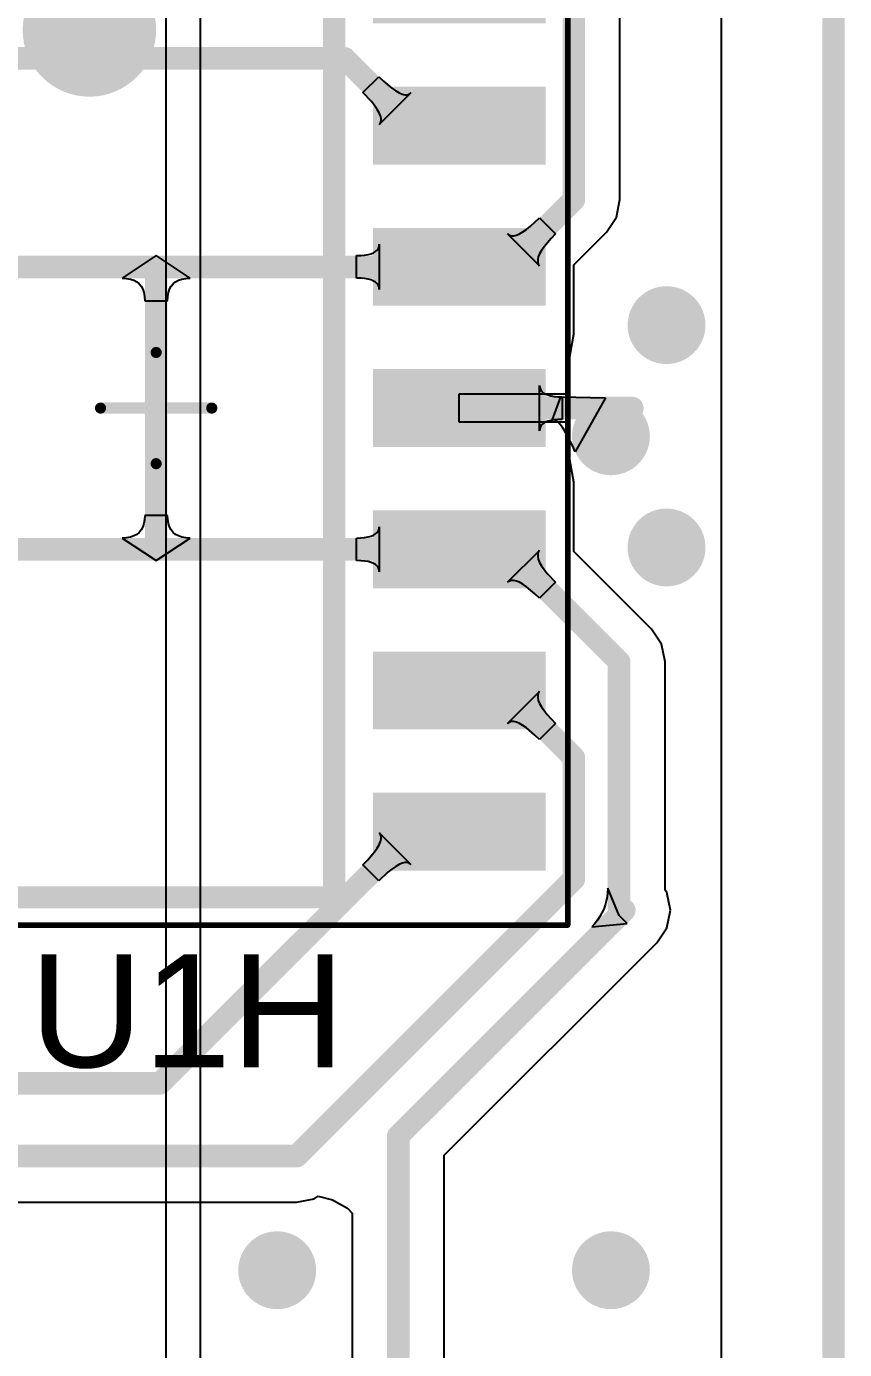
# Model space of a CAD drawing. Header units: inches. Extents: x -0.14 to 3.29, y -0.08 to 7.88.
# Drawn here: x 2.5884 to 2.878, y 4.8144 to 5.2829 of the extents above; entities that cross this region are included whole.
import ezdxf

# ---------------------------------------------------------------- set-up
doc = ezdxf.new("R2010")
doc.units = ezdxf.units.IN
doc.header["$MEASUREMENT"] = 0
for name, color, linetype in [('Board outline', 6, 'Continuous'), ('Bottom Layer', 5, 'Continuous'), ('Top Courtyard', 56, 'Continuous'), ('Top Layer', 1, 'Continuous'), ('Top Overlay', 2, 'Continuous'), ('Top Paste', 8, 'Continuous'), ('Top Solder', 216, 'Continuous'), ('Via Holes', 16, 'Continuous')]:
    doc.layers.add(name, color=color, linetype=linetype)
doc.styles.add('Arial', font='', dxfattribs={"height": 0.2})
doc.styles.get('Arial').set_extended_font_data('Arial')

# ---------------------------------------------------------------- blocks, each defined once
blk = doc.blocks.new('34355DA5_B1DA_47C2_A88A_ECF82120A4F7_252')
at = {"layer": 'Top Layer'}
for points in [[(-0.13583, 0.13819), (-0.13583, 0.16181), (-0.07874, 0.16181), (-0.07874, 0.13819)], [(0.07874, 0.13819), (0.07874, 0.16181), (0.13583, 0.16181), (0.13583, 0.13819)], [(-0.13583, 0.08819), (-0.13583, 0.11181), (-0.07874, 0.11181), (-0.07874, 0.08819)], [(0.07874, 0.08819), (0.07874, 0.11181), (0.13583, 0.11181), (0.13583, 0.08819)], [(-0.13583, 0.03819), (-0.13583, 0.06181), (-0.07874, 0.06181), (-0.07874, 0.03819)], [(0.07874, 0.03819), (0.07874, 0.06181), (0.13583, 0.06181), (0.13583, 0.03819)], [(-0.13583, -0.01181), (-0.13583, 0.01181), (-0.07874, 0.01181), (-0.07874, -0.01181)], [(0.07874, -0.01181), (0.07874, 0.01181), (0.13583, 0.01181), (0.13583, -0.01181)], [(-0.13583, -0.06181), (-0.13583, -0.03819), (-0.07874, -0.03819), (-0.07874, -0.06181)], [(0.07874, -0.06181), (0.07874, -0.03819), (0.13583, -0.03819), (0.13583, -0.06181)], [(-0.13583, -0.11181), (-0.13583, -0.08819), (-0.07874, -0.08819), (-0.07874, -0.11181)], [(0.07874, -0.11181), (0.07874, -0.08819), (0.13583, -0.08819), (0.13583, -0.11181)], [(-0.13583, -0.16181), (-0.13583, -0.13819), (-0.07874, -0.13819), (-0.07874, -0.16181)], [(0.07874, -0.16181), (0.07874, -0.13819), (0.13583, -0.13819), (0.13583, -0.16181)]]:
    blk.add_hatch(color=1, dxfattribs=at).paths.add_polyline_path(points)
at = {"layer": 'Top Paste'}
for points in [[(-0.13583, 0.13819), (-0.13583, 0.16181), (-0.07874, 0.16181), (-0.07874, 0.13819)], [(0.07874, 0.13819), (0.07874, 0.16181), (0.13583, 0.16181), (0.13583, 0.13819)], [(-0.13583, 0.08819), (-0.13583, 0.11181), (-0.07874, 0.11181), (-0.07874, 0.08819)], [(0.07874, 0.08819), (0.07874, 0.11181), (0.13583, 0.11181), (0.13583, 0.08819)], [(-0.13583, 0.03819), (-0.13583, 0.06181), (-0.07874, 0.06181), (-0.07874, 0.03819)], [(0.07874, 0.03819), (0.07874, 0.06181), (0.13583, 0.06181), (0.13583, 0.03819)], [(-0.13583, -0.01181), (-0.13583, 0.01181), (-0.07874, 0.01181), (-0.07874, -0.01181)], [(0.07874, -0.01181), (0.07874, 0.01181), (0.13583, 0.01181), (0.13583, -0.01181)], [(-0.13583, -0.06181), (-0.13583, -0.03819), (-0.07874, -0.03819), (-0.07874, -0.06181)], [(0.07874, -0.06181), (0.07874, -0.03819), (0.13583, -0.03819), (0.13583, -0.06181)], [(-0.13583, -0.11181), (-0.13583, -0.08819), (-0.07874, -0.08819), (-0.07874, -0.11181)], [(0.07874, -0.11181), (0.07874, -0.08819), (0.13583, -0.08819), (0.13583, -0.11181)], [(-0.13583, -0.16181), (-0.13583, -0.13819), (-0.07874, -0.13819), (-0.07874, -0.16181)], [(0.07874, -0.16181), (0.07874, -0.13819), (0.13583, -0.13819), (0.13583, -0.16181)]]:
    blk.add_hatch(color=8, dxfattribs=at).paths.add_polyline_path(points)
at = {"layer": 'Top Solder'}
for points in [[(-0.13779, 0.13622), (-0.13779, 0.16378), (-0.07677, 0.16378), (-0.07677, 0.13622)], [(0.07677, 0.13622), (0.07677, 0.16378), (0.1378, 0.16378), (0.1378, 0.13622)], [(-0.13779, 0.08622), (-0.13779, 0.11378), (-0.07677, 0.11378), (-0.07677, 0.08622)], [(0.07677, 0.08622), (0.07677, 0.11378), (0.1378, 0.11378), (0.1378, 0.08622)], [(-0.13779, 0.03622), (-0.13779, 0.06378), (-0.07677, 0.06378), (-0.07677, 0.03622)], [(0.07677, 0.03622), (0.07677, 0.06378), (0.1378, 0.06378), (0.1378, 0.03622)], [(-0.13779, -0.01378), (-0.13779, 0.01378), (-0.07677, 0.01378), (-0.07677, -0.01378)], [(0.07677, -0.01378), (0.07677, 0.01378), (0.1378, 0.01378), (0.1378, -0.01378)], [(-0.13779, -0.06378), (-0.13779, -0.03622), (-0.07677, -0.03622), (-0.07677, -0.06378)], [(0.07677, -0.06378), (0.07677, -0.03622), (0.1378, -0.03622), (0.1378, -0.06378)], [(-0.13779, -0.11378), (-0.13779, -0.08622), (-0.07677, -0.08622), (-0.07677, -0.11378)], [(0.07677, -0.11378), (0.07677, -0.08622), (0.1378, -0.08622), (0.1378, -0.11378)], [(-0.13779, -0.16378), (-0.13779, -0.13622), (-0.07677, -0.13622), (-0.07677, -0.16378)], [(0.07677, -0.16378), (0.07677, -0.13622), (0.1378, -0.13622), (0.1378, -0.16378)]]:
    blk.add_hatch(color=216, dxfattribs=at).paths.add_polyline_path(points)
at = {"layer": 'Top Courtyard'}
for points in [[(-0.14567, 0.18307, 0.00197, 0.00197, 0), (0.14567, 0.18307, 0.00197, 0.00197, 0)], [(-0.14567, -0.18307, 0.00197, 0.00197, 0), (-0.14567, 0.18307, 0.00197, 0.00197, 0)], [(0.14567, -0.18307, 0.00197, 0.00197, 0), (0.14567, 0.18307, 0.00197, 0.00197, 0)], [(0, -0.01969, 0.00394, 0.00394, 0), (0, 0.01968, 0.00394, 0.00394, 0)], [(-0.01968, 0, 0.00394, 0.00394, 0), (0.01969, 0, 0.00394, 0.00394, 0)], [(-0.14567, -0.18307, 0.00197, 0.00197, 0), (0.14567, -0.18307, 0.00197, 0.00197, 0)]]:
    blk.add_lwpolyline(points, format="xyseb", dxfattribs=at)
for points in [[(-0.14616, 0.18307, 0.000984, 0.000984, 1), (-0.14518, 0.18307, 0.000984, 0.000984, 1)], [(-0.14616, 0.18307, 0.000984, 0.000984, 1), (-0.14518, 0.18307, 0.000984, 0.000984, 1)], [(0.14518, 0.18307, 0.000984, 0.000984, 1), (0.14616, 0.18307, 0.000984, 0.000984, 1)], [(0.14518, 0.18307, 0.000984, 0.000984, 1), (0.14616, 0.18307, 0.000984, 0.000984, 1)], [(-0.00098, 0.01968, 0.00197, 0.00197, 1), (0.00098, 0.01968, 0.00197, 0.00197, 1)], [(-0.02067, 0, 0.00197, 0.00197, 1), (-0.0187, 0, 0.00197, 0.00197, 1)], [(0.0187, 0, 0.00197, 0.00197, 1), (0.02067, 0, 0.00197, 0.00197, 1)], [(-0.00098, -0.01969, 0.00197, 0.00197, 1), (0.00098, -0.01969, 0.00197, 0.00197, 1)], [(-0.14616, -0.18307, 0.000984, 0.000984, 1), (-0.14518, -0.18307, 0.000984, 0.000984, 1)], [(-0.14616, -0.18307, 0.000984, 0.000984, 1), (-0.14518, -0.18307, 0.000984, 0.000984, 1)], [(0.14518, -0.18307, 0.000984, 0.000984, 1), (0.14616, -0.18307, 0.000984, 0.000984, 1)], [(0.14518, -0.18307, 0.000984, 0.000984, 1), (0.14616, -0.18307, 0.000984, 0.000984, 1)]]:
    blk.add_lwpolyline(points, format="xyseb", close=True, dxfattribs=at)
at = {"layer": 'Top Overlay'}
for points in [[(-0.10236, 0.18346, 0.00984, 0.00984, 1), (-0.1122, 0.18346, 0.00984, 0.00984, 1)], [(-0.11467, 0.18346, 0.00492, 0.00492, 1), (-0.10974, 0.18346, 0.00492, 0.00492, 1)], [(-0.10482, 0.18346, 0.00492, 0.00492, 1), (-0.0999, 0.18346, 0.00492, 0.00492, 1)], [(-0.06496, 0.17323, 0.00394, 0.00394, 1), (-0.06102, 0.17323, 0.00394, 0.00394, 1)], [(-0.06496, 0.17323, 0.00394, 0.00394, 1), (-0.06102, 0.17323, 0.00394, 0.00394, 1)], [(0.06103, 0.17323, 0.00394, 0.00394, 1), (0.06496, 0.17323, 0.00394, 0.00394, 1)], [(0.06103, 0.17323, 0.00394, 0.00394, 1), (0.06496, 0.17323, 0.00394, 0.00394, 1)], [(-0.01181, 0.13386, 0.02362, 0.02362, 1), (-0.03543, 0.13386, 0.02362, 0.02362, 1)], [(-0.04134, 0.13386, 0.01181, 0.01181, 1), (-0.02953, 0.13386, 0.01181, 0.01181, 1)], [(-0.01772, 0.13386, 0.01181, 0.01181, 1), (-0.00591, 0.13386, 0.01181, 0.01181, 1)], [(-0.06496, -0.17323, 0.00394, 0.00394, 1), (-0.06102, -0.17323, 0.00394, 0.00394, 1)], [(-0.06496, -0.17323, 0.00394, 0.00394, 1), (-0.06102, -0.17323, 0.00394, 0.00394, 1)], [(0.06103, -0.17323, 0.00394, 0.00394, 1), (0.06496, -0.17323, 0.00394, 0.00394, 1)], [(0.06103, -0.17323, 0.00394, 0.00394, 1), (0.06496, -0.17323, 0.00394, 0.00394, 1)]]:
    blk.add_lwpolyline(points, format="xyseb", close=True, dxfattribs=at)
for points in [[(-0.06299, 0.17323, 0.00787, 0.00787, 0), (0.06299, 0.17323, 0.00787, 0.00787, 0)], [(-0.06299, -0.17323, 0.00787, 0.00787, 0), (-0.06299, 0.17323, 0.00787, 0.00787, 0)], [(0.06299, -0.17323, 0.00787, 0.00787, 0), (0.06299, 0.17323, 0.00787, 0.00787, 0)], [(-0.06299, -0.17323, 0.00787, 0.00787, 0), (0.06299, -0.17323, 0.00787, 0.00787, 0)]]:
    blk.add_lwpolyline(points, format="xyseb", dxfattribs=at)

msp = doc.modelspace()

# ---------------------------------------------------------------- hatches: boundary and pattern name
at = {"layer": 'Bottom Layer'}
h = msp.add_hatch(color=5, dxfattribs=at)
edge = h.paths.add_edge_path()
edge.add_arc((2.81496, 5.17717), 0.01378, 0, 360)
h = msp.add_hatch(color=5, dxfattribs=at)
edge = h.paths.add_edge_path()
edge.add_arc((2.79528, 5.1378), 0.01378, 0, 360)
h = msp.add_hatch(color=5, dxfattribs=at)
edge = h.paths.add_edge_path()
edge.add_arc((2.81496, 5.09843), 0.01378, 0, 360)
h = msp.add_hatch(color=5, dxfattribs=at)
edge = h.paths.add_edge_path()
edge.add_arc((2.67717, 4.84252), 0.01378, 0, 360)
h = msp.add_hatch(color=5, dxfattribs=at)
edge = h.paths.add_edge_path()
edge.add_arc((2.79528, 4.84252), 0.01378, 0, 360)
at = {"layer": 'Top Layer'}
h = msp.add_hatch(color=1, dxfattribs=at)
edge = h.paths.add_edge_path()
edge.add_arc((2.81496, 5.17717), 0.01378, 0, 360)
h = msp.add_hatch(color=1, dxfattribs=at)
edge = h.paths.add_edge_path()
edge.add_arc((2.79528, 5.1378), 0.01378, 0, 360)
h = msp.add_hatch(color=1, dxfattribs=at)
edge = h.paths.add_edge_path()
edge.add_arc((2.81496, 5.09843), 0.01378, 0, 360)
h = msp.add_hatch(color=1, dxfattribs=at)
edge = h.paths.add_edge_path()
edge.add_arc((2.67717, 4.84252), 0.01378, 0, 360)
h = msp.add_hatch(color=1, dxfattribs=at)
edge = h.paths.add_edge_path()
edge.add_arc((2.79528, 4.84252), 0.01378, 0, 360)
at = {"layer": 'Via Holes'}
h = msp.add_hatch(color=7, dxfattribs=at)
edge = h.paths.add_edge_path()
edge.add_arc((2.81496, 5.17717), 0.00689, 0, 360)
h = msp.add_hatch(color=7, dxfattribs=at)
edge = h.paths.add_edge_path()
edge.add_arc((2.79528, 5.1378), 0.00689, 0, 360)
h = msp.add_hatch(color=7, dxfattribs=at)
edge = h.paths.add_edge_path()
edge.add_arc((2.81496, 5.09843), 0.00689, 0, 360)
h = msp.add_hatch(color=7, dxfattribs=at)
edge = h.paths.add_edge_path()
edge.add_arc((2.67717, 4.84252), 0.00689, 0, 360)
h = msp.add_hatch(color=7, dxfattribs=at)
edge = h.paths.add_edge_path()
edge.add_arc((2.79528, 4.84252), 0.00689, 0, 360)

# ---------------------------------------------------------------- linework, layer by layer
at = {"layer": 'Board outline'}
msp.add_lwpolyline([(2.87402, 2.12598, 0.00787, 0.00787, 0), (2.87402, 7.51969, 0.00787, 0.00787, 0)], format="xyseb", dxfattribs=at)
at = {"layer": 'Bottom Layer'}
for p, q in [((2.83431, 6.83368), (2.83431, 3.59939)), ((2.6378, 6.73228), (2.6378, 3.71)), ((2.65003, 3.71), (2.65003, 6.73228))]:
    msp.add_line(p, q, dxfattribs=at)
at = {"layer": 'Top Layer'}
for p, q in [((2.83431, 6.83368), (2.83431, 3.59939)), ((2.79847, 5.22161), (2.79847, 5.36784)), ((2.70753, 5.25949), (2.71319, 5.26514)), ((2.71319, 5.26514), (2.71484, 5.26355)), ((2.71484, 5.26355), (2.7178, 5.26103)), ((2.7105, 5.2563), (2.70753, 5.25949)), ((2.7245, 5.25937), (2.71331, 5.24817)), ((2.7178, 5.26103), (2.7191, 5.26012)), ((2.7191, 5.26012), (2.72029, 5.25943)), ((2.72029, 5.25943), (2.72137, 5.25896)), ((2.72137, 5.25896), (2.72232, 5.25872)), ((2.72232, 5.25872), (2.72317, 5.25871)), ((2.72317, 5.25871), (2.72389, 5.25892)), ((2.72389, 5.25892), (2.7245, 5.25937)), ((2.71164, 5.25488), (2.7105, 5.2563)), ((2.71256, 5.25357), (2.71164, 5.25488)), ((2.71325, 5.25238), (2.71256, 5.25357)), ((2.71372, 5.25131), (2.71325, 5.25238)), ((2.71331, 5.24817), (2.71375, 5.24878)), ((2.71395, 5.25035), (2.71372, 5.25131)), ((2.71375, 5.24878), (2.71397, 5.24951)), ((2.71397, 5.24951), (2.71395, 5.25035)), ((2.79723, 5.21536), (2.79847, 5.22161)), ((2.76687, 5.2122), (2.77004, 5.21514)), ((2.77004, 5.21514), (2.77569, 5.20949)), ((2.79369, 5.21007), (2.79723, 5.21536)), ((2.76297, 5.20949), (2.76415, 5.21016)), ((2.76415, 5.21016), (2.76546, 5.21107)), ((2.76546, 5.21107), (2.76687, 5.2122)), ((2.78216, 5.19853), (2.79369, 5.21007)), ((2.71299, 5.20435), (2.71323, 5.20503)), ((2.71323, 5.20503), (2.71331, 5.20579)), ((2.71331, 5.20579), (2.71331, 5.18979)), ((2.77004, 5.19817), (2.75872, 5.20949)), ((2.75872, 5.20949), (2.75935, 5.20903)), ((2.75935, 5.20903), (2.76008, 5.20881)), ((2.76008, 5.20881), (2.76093, 5.20881)), ((2.76093, 5.20881), (2.76189, 5.20903)), ((2.76189, 5.20903), (2.76297, 5.20949)), ((2.77162, 5.2049), (2.77072, 5.2036)), ((2.77411, 5.20784), (2.77162, 5.2049)), ((2.77569, 5.20949), (2.77411, 5.20784)), ((2.63433, 5.20179), (2.62233, 5.19379)), ((2.64633, 5.19379), (2.63433, 5.20179)), ((2.63433, 5.20179), (2.63433, 5.20179)), ((2.63433, 5.20179), (2.63433, 5.20179)), ((2.63433, 5.20179), (2.63433, 5.20179)), ((2.63433, 5.20179), (2.63433, 5.20179)), ((2.63433, 5.20179), (2.63433, 5.20179)), ((2.63433, 5.20179), (2.63433, 5.20179)), ((2.63433, 5.20179), (2.63433, 5.20179)), ((2.63433, 5.20179), (2.63433, 5.20179)), ((2.63433, 5.20179), (2.63433, 5.20179)), ((2.63433, 5.20179), (2.63433, 5.20179)), ((2.70519, 5.20179), (2.70673, 5.20183)), ((2.70519, 5.19379), (2.70519, 5.20179)), ((2.70673, 5.20183), (2.70811, 5.20195)), ((2.70811, 5.20195), (2.70933, 5.20215)), ((2.70933, 5.20215), (2.71039, 5.20243)), ((2.71039, 5.20243), (2.71128, 5.20279)), ((2.71128, 5.20279), (2.71201, 5.20323)), ((2.71201, 5.20323), (2.71258, 5.20375)), ((2.71258, 5.20375), (2.71299, 5.20435)), ((2.76958, 5.20134), (2.76936, 5.20038)), ((2.76936, 5.20038), (2.76936, 5.19953)), ((2.77004, 5.20241), (2.76958, 5.20134)), ((2.77072, 5.2036), (2.77004, 5.20241)), ((2.76936, 5.19953), (2.76958, 5.19879)), ((2.76958, 5.19879), (2.77004, 5.19817)), ((2.78216, 5.18078), (2.78216, 5.19853)), ((2.62233, 5.19379), (2.62385, 5.19371)), ((2.62385, 5.19371), (2.62521, 5.19347)), ((2.62521, 5.19347), (2.62641, 5.19307)), ((2.62641, 5.19307), (2.62745, 5.19251)), ((2.62745, 5.19251), (2.62833, 5.19179)), ((2.62833, 5.19179), (2.62905, 5.19091)), ((2.62905, 5.19091), (2.62961, 5.18987)), ((2.63905, 5.18987), (2.63961, 5.19091)), ((2.63961, 5.19091), (2.64033, 5.19179)), ((2.64033, 5.19179), (2.64121, 5.19251)), ((2.64121, 5.19251), (2.64225, 5.19307)), ((2.64225, 5.19307), (2.64345, 5.19347)), ((2.64345, 5.19347), (2.64481, 5.19371)), ((2.64481, 5.19371), (2.64633, 5.19379)), ((2.70673, 5.19375), (2.70519, 5.19379)), ((2.70811, 5.19363), (2.70673, 5.19375)), ((2.70933, 5.19343), (2.70811, 5.19363)), ((2.71039, 5.19315), (2.70933, 5.19343)), ((2.71128, 5.19279), (2.71039, 5.19315)), ((2.71201, 5.19235), (2.71128, 5.19279)), ((2.71258, 5.19183), (2.71201, 5.19235)), ((2.71299, 5.19123), (2.71258, 5.19183)), ((2.71323, 5.19055), (2.71299, 5.19123)), ((2.62961, 5.18987), (2.63001, 5.18867)), ((2.63001, 5.18867), (2.63025, 5.18731)), ((2.63025, 5.18731), (2.63033, 5.18579)), ((2.63833, 5.18579), (2.63841, 5.18731)), ((2.63841, 5.18731), (2.63865, 5.18867)), ((2.63865, 5.18867), (2.63905, 5.18987)), ((2.71331, 5.18979), (2.71323, 5.19055)), ((2.63033, 5.18579), (2.63833, 5.18579)), ((2.78216, 5.17398), (2.78216, 5.18078)), ((2.78016, 5.16281), (2.78216, 5.17398)), ((2.78016, 5.15279), (2.78016, 5.16281)), ((2.77004, 5.13979), (2.77004, 5.15579)), ((2.77004, 5.15579), (2.77012, 5.15503)), ((2.77012, 5.15503), (2.77036, 5.15435)), ((2.77036, 5.15435), (2.77076, 5.15375)), ((2.77076, 5.15375), (2.77132, 5.15323)), ((2.74161, 5.14279), (2.74161, 5.15279)), ((2.74161, 5.15279), (2.78016, 5.15279)), ((2.77132, 5.15323), (2.77204, 5.15279)), ((2.77204, 5.15279), (2.77292, 5.15243)), ((2.77292, 5.15243), (2.77396, 5.15215)), ((2.77396, 5.15215), (2.77516, 5.15195)), ((2.7746, 5.14379), (2.77753, 5.15179)), ((2.77516, 5.15195), (2.77652, 5.15183)), ((2.77652, 5.15183), (2.77804, 5.15179)), ((2.77753, 5.15179), (2.79341, 5.15145)), ((2.77804, 5.15179), (2.77804, 5.14379)), ((2.79341, 5.15145), (2.78263, 5.13232)), ((2.78016, 5.14279), (2.74161, 5.14279)), ((2.77012, 5.14055), (2.77004, 5.13979)), ((2.77036, 5.14123), (2.77012, 5.14055)), ((2.77076, 5.14183), (2.77036, 5.14123)), ((2.77132, 5.14235), (2.77076, 5.14183)), ((2.77204, 5.14279), (2.77132, 5.14235)), ((2.77292, 5.14315), (2.77204, 5.14279)), ((2.77396, 5.14343), (2.77292, 5.14315)), ((2.77516, 5.14363), (2.77396, 5.14343)), ((2.77523, 5.14368), (2.7746, 5.14379)), ((2.77652, 5.14375), (2.77516, 5.14363)), ((2.7759, 5.14334), (2.77523, 5.14368)), ((2.77661, 5.14276), (2.7759, 5.14334)), ((2.77804, 5.14379), (2.77652, 5.14375)), ((2.77735, 5.14196), (2.77661, 5.14276)), ((2.77814, 5.14092), (2.77735, 5.14196)), ((2.77896, 5.13966), (2.77814, 5.14092)), ((2.78166, 5.1345), (2.77896, 5.13966)), ((2.78016, 5.13278), (2.78016, 5.14279)), ((2.78216, 5.12161), (2.78016, 5.13278)), ((2.78263, 5.13232), (2.78166, 5.1345)), ((2.78216, 5.09705), (2.78216, 5.12161)), ((2.63001, 5.10691), (2.62961, 5.10571)), ((2.63025, 5.10827), (2.63001, 5.10691)), ((2.63033, 5.10979), (2.63025, 5.10827)), ((2.63833, 5.10979), (2.63033, 5.10979)), ((2.63841, 5.10827), (2.63833, 5.10979)), ((2.63865, 5.10691), (2.63841, 5.10827)), ((2.63905, 5.10571), (2.63865, 5.10691)), ((2.62385, 5.10187), (2.62233, 5.10179)), ((2.62521, 5.10211), (2.62385, 5.10187)), ((2.62641, 5.10251), (2.62521, 5.10211)), ((2.62745, 5.10307), (2.62641, 5.10251)), ((2.62833, 5.10379), (2.62745, 5.10307)), ((2.62905, 5.10467), (2.62833, 5.10379)), ((2.62961, 5.10571), (2.62905, 5.10467)), ((2.63961, 5.10467), (2.63905, 5.10571)), ((2.64033, 5.10379), (2.63961, 5.10467)), ((2.64121, 5.10307), (2.64033, 5.10379)), ((2.64225, 5.10251), (2.64121, 5.10307)), ((2.64345, 5.10211), (2.64225, 5.10251)), ((2.64481, 5.10187), (2.64345, 5.10211)), ((2.64633, 5.10179), (2.64481, 5.10187)), ((2.70519, 5.10179), (2.70673, 5.10183)), ((2.70673, 5.10183), (2.70811, 5.10195)), ((2.70811, 5.10195), (2.70933, 5.10215)), ((2.70933, 5.10215), (2.71039, 5.10243)), ((2.71039, 5.10243), (2.71128, 5.10279)), ((2.71128, 5.10279), (2.71201, 5.10323)), ((2.71201, 5.10323), (2.71258, 5.10375)), ((2.71258, 5.10375), (2.71299, 5.10435)), ((2.71299, 5.10435), (2.71323, 5.10503)), ((2.71323, 5.10503), (2.71331, 5.10579)), ((2.71331, 5.10579), (2.71331, 5.08979)), ((2.62233, 5.10179), (2.63433, 5.09379)), ((2.63433, 5.09379), (2.64633, 5.10179)), ((2.70519, 5.09379), (2.70519, 5.10179)), ((2.75872, 5.0861), (2.77004, 5.09742)), ((2.77004, 5.09742), (2.76958, 5.09679)), ((2.63433, 5.09379), (2.63433, 5.09379)), ((2.63433, 5.09379), (2.63433, 5.09379)), ((2.63433, 5.09379), (2.63433, 5.09379)), ((2.63433, 5.09379), (2.63433, 5.09379)), ((2.63433, 5.09379), (2.63433, 5.09379)), ((2.63433, 5.09379), (2.63433, 5.09379)), ((2.63433, 5.09379), (2.63433, 5.09379)), ((2.63433, 5.09379), (2.63433, 5.09379)), ((2.63433, 5.09379), (2.63433, 5.09379)), ((2.63433, 5.09379), (2.63433, 5.09379)), ((2.70673, 5.09375), (2.70519, 5.09379)), ((2.70811, 5.09363), (2.70673, 5.09375)), ((2.70933, 5.09343), (2.70811, 5.09363)), ((2.71039, 5.09315), (2.70933, 5.09343)), ((2.71128, 5.09279), (2.71039, 5.09315)), ((2.71201, 5.09235), (2.71128, 5.09279)), ((2.76958, 5.09679), (2.76936, 5.09606)), ((2.76936, 5.09606), (2.76936, 5.09521)), ((2.76936, 5.09521), (2.76958, 5.09425)), ((2.76958, 5.09425), (2.77004, 5.09317)), ((2.77004, 5.09317), (2.77072, 5.09199)), ((2.80969, 5.06952), (2.78216, 5.09705)), ((2.71258, 5.09183), (2.71201, 5.09235)), ((2.71299, 5.09123), (2.71258, 5.09183)), ((2.71323, 5.09055), (2.71299, 5.09123)), ((2.71331, 5.08979), (2.71323, 5.09055)), ((2.77072, 5.09199), (2.77162, 5.09069)), ((2.77162, 5.09069), (2.77275, 5.08927)), ((2.77275, 5.08927), (2.77569, 5.0861)), ((2.75935, 5.08656), (2.75872, 5.0861)), ((2.76008, 5.08678), (2.75935, 5.08656)), ((2.76093, 5.08678), (2.76008, 5.08678)), ((2.76189, 5.08656), (2.76093, 5.08678)), ((2.76297, 5.0861), (2.76189, 5.08656)), ((2.76415, 5.08542), (2.76297, 5.0861)), ((2.76546, 5.08452), (2.76415, 5.08542)), ((2.7684, 5.08203), (2.76546, 5.08452)), ((2.77569, 5.0861), (2.77004, 5.08045)), ((2.77004, 5.08045), (2.7684, 5.08203)), ((2.81323, 5.06423), (2.80969, 5.06952)), ((2.81447, 5.05798), (2.81323, 5.06423)), ((2.81447, 4.97714), (2.81447, 5.05798)), ((2.75872, 5.0361), (2.77004, 5.04742)), ((2.76958, 5.04679), (2.76936, 5.04606)), ((2.76936, 5.04606), (2.76936, 5.04521)), ((2.77004, 5.04742), (2.76958, 5.04679)), ((2.76936, 5.04521), (2.76958, 5.04425)), ((2.76958, 5.04425), (2.77004, 5.04317)), ((2.77004, 5.04317), (2.77072, 5.04199)), ((2.77072, 5.04199), (2.77162, 5.04068)), ((2.75935, 5.03656), (2.75872, 5.0361)), ((2.76008, 5.03678), (2.75935, 5.03656)), ((2.76093, 5.03678), (2.76008, 5.03678)), ((2.76189, 5.03656), (2.76093, 5.03678)), ((2.76297, 5.0361), (2.76189, 5.03656)), ((2.77162, 5.04068), (2.77275, 5.03927)), ((2.77275, 5.03927), (2.77569, 5.0361)), ((2.76415, 5.03542), (2.76297, 5.0361)), ((2.76546, 5.03452), (2.76415, 5.03542)), ((2.7684, 5.03203), (2.76546, 5.03452)), ((2.77004, 5.03045), (2.7684, 5.03203)), ((2.77569, 5.0361), (2.77004, 5.03045)), ((2.71325, 4.9932), (2.71372, 4.99428)), ((2.71375, 4.99681), (2.71331, 4.99742)), ((2.71331, 4.99742), (2.7245, 4.98622)), ((2.71372, 4.99428), (2.71395, 4.99524)), ((2.71397, 4.99608), (2.71375, 4.99681)), ((2.71395, 4.99524), (2.71397, 4.99608)), ((2.70913, 4.98775), (2.71164, 4.99071)), ((2.71164, 4.99071), (2.71256, 4.99202)), ((2.71256, 4.99202), (2.71325, 4.9932)), ((2.70753, 4.9861), (2.70913, 4.98775)), ((2.71319, 4.98045), (2.70753, 4.9861)), ((2.7191, 4.98547), (2.7178, 4.98456)), ((2.72029, 4.98616), (2.7191, 4.98547)), ((2.72137, 4.98663), (2.72029, 4.98616)), ((2.72232, 4.98687), (2.72137, 4.98663)), ((2.72317, 4.98688), (2.72232, 4.98687)), ((2.72389, 4.98666), (2.72317, 4.98688)), ((2.7245, 4.98622), (2.72389, 4.98666)), ((2.71638, 4.98341), (2.71319, 4.98045)), ((2.7178, 4.98456), (2.71638, 4.98341)), ((2.7941, 4.97624), (2.79393, 4.97471)), ((2.79416, 4.97781), (2.7941, 4.97624)), ((2.79816, 4.96816), (2.79416, 4.97781)), ((2.81507, 4.97624), (2.81447, 4.97714)), ((2.81631, 4.97), (2.81507, 4.97624)), ((2.79325, 4.97179), (2.79274, 4.9704)), ((2.79365, 4.97323), (2.79325, 4.97179)), ((2.79393, 4.97471), (2.79365, 4.97323)), ((2.79054, 4.96651), (2.78958, 4.96531)), ((2.79139, 4.96776), (2.79054, 4.96651)), ((2.79212, 4.96906), (2.79139, 4.96776)), ((2.79274, 4.9704), (2.79212, 4.96906)), ((2.80099, 4.96533), (2.79816, 4.96816)), ((2.81507, 4.96376), (2.81631, 4.97)), ((2.7885, 4.96416), (2.80099, 4.96533)), ((2.78958, 4.96531), (2.7885, 4.96416)), ((2.80099, 4.96533), (2.80099, 4.96533)), ((2.80099, 4.96533), (2.80099, 4.96533)), ((2.80099, 4.96533), (2.80099, 4.96533)), ((2.80099, 4.96533), (2.80099, 4.96533)), ((2.80099, 4.96533), (2.80099, 4.96533)), ((2.80099, 4.96533), (2.80099, 4.96533)), ((2.80099, 4.96533), (2.80099, 4.96533)), ((2.80099, 4.96533), (2.80099, 4.96533)), ((2.80099, 4.96533), (2.80099, 4.96533)), ((2.80099, 4.96533), (2.80099, 4.96533)), ((2.81154, 4.95846), (2.81507, 4.96376)), ((2.73631, 4.88324), (2.81154, 4.95846)), ((2.73631, 4.33676), (2.73631, 4.88324)), ((2.68406, 4.8666), (2.6903, 4.86784)), ((2.6903, 4.86784), (2.69169, 4.86877)), ((2.69169, 4.86877), (2.69674, 4.86748)), ((2.48944, 4.8666), (2.68406, 4.8666)), ((2.69674, 4.86748), (2.70209, 4.86444)), ((2.70209, 4.86444), (2.70369, 4.86273)), ((2.70369, 4.86273), (2.70369, 4.33))]:
    msp.add_line(p, q, dxfattribs=at)
for points in [[(2.78216, 5.22161, 0.008, 0.008, 0), (2.78216, 5.36784, 0.008, 0.008, 0)], [(2.38224, 5.27161, 0.008, 0.008, 0), (2.70107, 5.27161, 0.008, 0.008, 0)], [(2.70107, 5.27161, 0.008, 0.008, 0), (2.72488, 5.24779, 0.008, 0.008, 0)], [(2.72488, 5.24779, 0.008, 0.008, 0), (2.74161, 5.24779, 0.008, 0.008, 0)], [(2.75835, 5.19779, 0.008, 0.008, 0), (2.78216, 5.22161, 0.008, 0.008, 0)], [(2.52705, 5.19779, 0.008, 0.008, 0), (2.63433, 5.19779, 0.008, 0.008, 0)], [(2.63433, 5.19779, 0.008, 0.008, 0), (2.74161, 5.19779, 0.008, 0.008, 0)], [(2.63433, 5.09779, 0.008, 0.008, 0), (2.63433, 5.19779, 0.008, 0.008, 0)], [(2.74161, 5.19779, 0.008, 0.008, 0), (2.75835, 5.19779, 0.008, 0.008, 0)], [(2.74161, 5.14779, 0.008, 0.008, 0), (2.80283, 5.14779, 0.008, 0.008, 0)], [(2.52705, 5.09779, 0.008, 0.008, 0), (2.63433, 5.09779, 0.008, 0.008, 0)], [(2.63433, 5.09779, 0.008, 0.008, 0), (2.74161, 5.09779, 0.008, 0.008, 0)], [(2.74161, 5.09779, 0.008, 0.008, 0), (2.75835, 5.09779, 0.008, 0.008, 0)], [(2.75835, 5.09779, 0.008, 0.008, 0), (2.79816, 5.05798, 0.008, 0.008, 0)], [(2.79816, 4.96816, 0.008, 0.008, 0), (2.79816, 5.05798, 0.008, 0.008, 0)], [(2.74161, 5.04779, 0.008, 0.008, 0), (2.75835, 5.04779, 0.008, 0.008, 0)], [(2.75835, 5.04779, 0.008, 0.008, 0), (2.78216, 5.02398, 0.008, 0.008, 0)], [(2.78216, 4.98101, 0.008, 0.008, 0), (2.78216, 5.02398, 0.008, 0.008, 0)], [(2.63578, 4.9087, 0.008, 0.008, 0), (2.72488, 4.99779, 0.008, 0.008, 0)], [(2.72488, 4.99779, 0.008, 0.008, 0), (2.74161, 4.99779, 0.008, 0.008, 0)], [(2.68406, 4.88292, 0.008, 0.008, 0), (2.78216, 4.98101, 0.008, 0.008, 0)], [(2.72, 4.89, 0.008, 0.008, 0), (2.79816, 4.96816, 0.008, 0.008, 0)], [(2.79816, 4.96816, 0.008, 0.008, 0), (2.8, 4.97, 0.008, 0.008, 0)], [(2.45878, 4.9087, 0.008, 0.008, 0), (2.63578, 4.9087, 0.008, 0.008, 0)], [(2.72, 4.33, 0.008, 0.008, 0), (2.72, 4.89, 0.008, 0.008, 0)], [(2.46946, 4.88292, 0.008, 0.008, 0), (2.68406, 4.88292, 0.008, 0.008, 0)]]:
    msp.add_lwpolyline(points, format="xyseb", dxfattribs=at)
for points in [[(2.69907, 5.27161, 0.004, 0.004, 1), (2.70307, 5.27161, 0.004, 0.004, 1)], [(2.69907, 5.27161, 0.004, 0.004, 1), (2.70307, 5.27161, 0.004, 0.004, 1)], [(2.72288, 5.24779, 0.004, 0.004, 1), (2.72688, 5.24779, 0.004, 0.004, 1)], [(2.72288, 5.24779, 0.004, 0.004, 1), (2.72688, 5.24779, 0.004, 0.004, 1)], [(2.73961, 5.24779, 0.004, 0.004, 1), (2.74361, 5.24779, 0.004, 0.004, 1)], [(2.78016, 5.22161, 0.004, 0.004, 1), (2.78416, 5.22161, 0.004, 0.004, 1)], [(2.78016, 5.22161, 0.004, 0.004, 1), (2.78416, 5.22161, 0.004, 0.004, 1)], [(2.63233, 5.19779, 0.004, 0.004, 1), (2.63633, 5.19779, 0.004, 0.004, 1)], [(2.63233, 5.19779, 0.004, 0.004, 1), (2.63633, 5.19779, 0.004, 0.004, 1)], [(2.63233, 5.19779, 0.004, 0.004, 1), (2.63633, 5.19779, 0.004, 0.004, 1)], [(2.73961, 5.19779, 0.004, 0.004, 1), (2.74361, 5.19779, 0.004, 0.004, 1)], [(2.73961, 5.19779, 0.004, 0.004, 1), (2.74361, 5.19779, 0.004, 0.004, 1)], [(2.75635, 5.19779, 0.004, 0.004, 1), (2.76035, 5.19779, 0.004, 0.004, 1)], [(2.75635, 5.19779, 0.004, 0.004, 1), (2.76035, 5.19779, 0.004, 0.004, 1)], [(2.73961, 5.14779, 0.004, 0.004, 1), (2.74361, 5.14779, 0.004, 0.004, 1)], [(2.80083, 5.14779, 0.004, 0.004, 1), (2.80483, 5.14779, 0.004, 0.004, 1)], [(2.63233, 5.09779, 0.004, 0.004, 1), (2.63633, 5.09779, 0.004, 0.004, 1)], [(2.63233, 5.09779, 0.004, 0.004, 1), (2.63633, 5.09779, 0.004, 0.004, 1)], [(2.63233, 5.09779, 0.004, 0.004, 1), (2.63633, 5.09779, 0.004, 0.004, 1)], [(2.73961, 5.09779, 0.004, 0.004, 1), (2.74361, 5.09779, 0.004, 0.004, 1)], [(2.73961, 5.09779, 0.004, 0.004, 1), (2.74361, 5.09779, 0.004, 0.004, 1)], [(2.75635, 5.09779, 0.004, 0.004, 1), (2.76035, 5.09779, 0.004, 0.004, 1)], [(2.75635, 5.09779, 0.004, 0.004, 1), (2.76035, 5.09779, 0.004, 0.004, 1)], [(2.79616, 5.05798, 0.004, 0.004, 1), (2.80016, 5.05798, 0.004, 0.004, 1)], [(2.79616, 5.05798, 0.004, 0.004, 1), (2.80016, 5.05798, 0.004, 0.004, 1)], [(2.73961, 5.04779, 0.004, 0.004, 1), (2.74361, 5.04779, 0.004, 0.004, 1)], [(2.75635, 5.04779, 0.004, 0.004, 1), (2.76035, 5.04779, 0.004, 0.004, 1)], [(2.75635, 5.04779, 0.004, 0.004, 1), (2.76035, 5.04779, 0.004, 0.004, 1)], [(2.78016, 5.02398, 0.004, 0.004, 1), (2.78416, 5.02398, 0.004, 0.004, 1)], [(2.78016, 5.02398, 0.004, 0.004, 1), (2.78416, 5.02398, 0.004, 0.004, 1)], [(2.72288, 4.99779, 0.004, 0.004, 1), (2.72688, 4.99779, 0.004, 0.004, 1)], [(2.72288, 4.99779, 0.004, 0.004, 1), (2.72688, 4.99779, 0.004, 0.004, 1)], [(2.73961, 4.99779, 0.004, 0.004, 1), (2.74361, 4.99779, 0.004, 0.004, 1)], [(2.78016, 4.98101, 0.004, 0.004, 1), (2.78416, 4.98101, 0.004, 0.004, 1)], [(2.78016, 4.98101, 0.004, 0.004, 1), (2.78416, 4.98101, 0.004, 0.004, 1)], [(2.79616, 4.96816, 0.004, 0.004, 1), (2.80016, 4.96816, 0.004, 0.004, 1)], [(2.79616, 4.96816, 0.004, 0.004, 1), (2.80016, 4.96816, 0.004, 0.004, 1)], [(2.79616, 4.96816, 0.004, 0.004, 1), (2.80016, 4.96816, 0.004, 0.004, 1)], [(2.798, 4.97, 0.004, 0.004, 1), (2.802, 4.97, 0.004, 0.004, 1)], [(2.63378, 4.9087, 0.004, 0.004, 1), (2.63778, 4.9087, 0.004, 0.004, 1)], [(2.63378, 4.9087, 0.004, 0.004, 1), (2.63778, 4.9087, 0.004, 0.004, 1)], [(2.718, 4.89, 0.004, 0.004, 1), (2.722, 4.89, 0.004, 0.004, 1)], [(2.718, 4.89, 0.004, 0.004, 1), (2.722, 4.89, 0.004, 0.004, 1)], [(2.68206, 4.88292, 0.004, 0.004, 1), (2.68606, 4.88292, 0.004, 0.004, 1)], [(2.68206, 4.88292, 0.004, 0.004, 1), (2.68606, 4.88292, 0.004, 0.004, 1)]]:
    msp.add_lwpolyline(points, format="xyseb", close=True, dxfattribs=at)

# ---------------------------------------------------------------- block references
msp.add_blockref('34355DA5_B1DA_47C2_A88A_ECF82120A4F7_252', (2.63433, 5.1478))

# ---------------------------------------------------------------- texts
at = {"layer": 'Top Overlay', "style": 'Arial'}
msp.add_text('U1H', height=0.04, dxfattribs=at).set_placement((2.58945, 4.91441))

doc.saveas('drawing.dxf')
